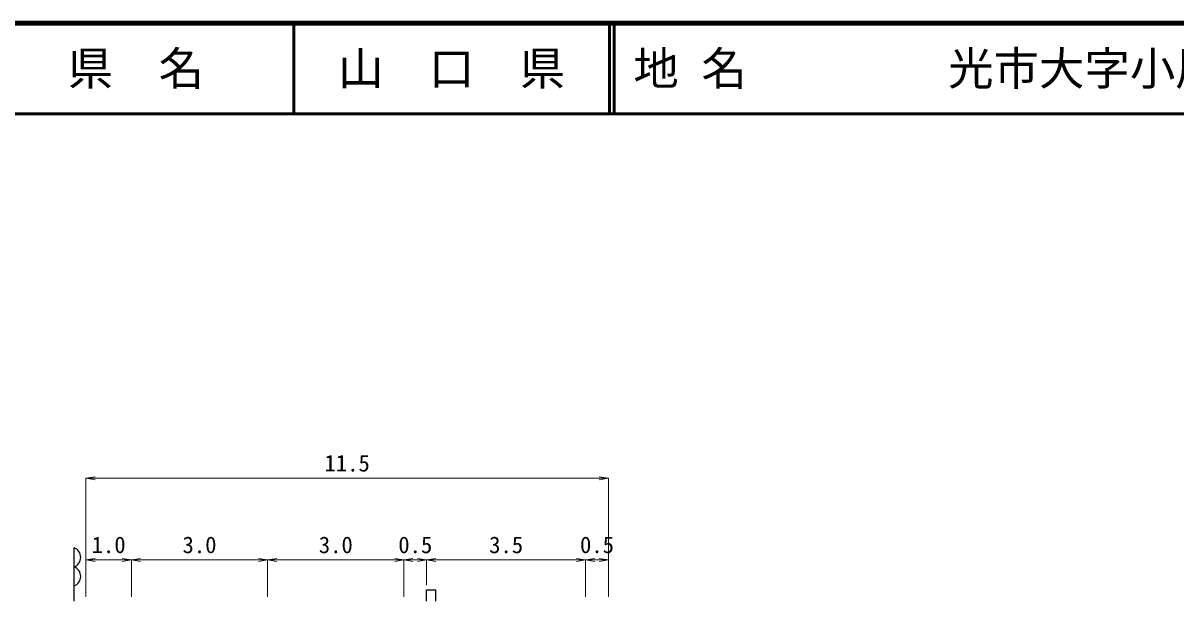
# Model space of a CAD drawing. Units: millimetres on the paper, enlarged 1000 times, with parts at other scales. Extents: x 40000 to 680000, y 20000 to 380000.
# Drawn here: x 303202 to 430099, y 316596 to 380000 of the extents above; entities that cross this region are included whole.
import ezdxf
from ezdxf.enums import TextEntityAlignment as Align

# ---------------------------------------------------------------- set-up
doc = ezdxf.new("R2010")
doc.units = ezdxf.units.MM
doc.header["$LTSCALE"] = 1000
for name, color, linetype, lineweight in [('M-BGD', 7, 'Continuous', 25), ('M-STR-HTXT', 7, 'Continuous', 13), ('M-TTL', 2, 'Continuous', 140), ('M-TTL-LINE', 7, 'Continuous', 50)]:
    doc.layers.add(name, color=color, linetype=linetype, lineweight=lineweight)
doc.layers.add('M-TTL-TXT', color=7, linetype='Continuous')
doc.styles.add('ＭＳ ゴシック', font='')
doc.styles.get('ＭＳ ゴシック').set_extended_font_data('MS Gothic')

# ---------------------------------------------------------------- blocks, each defined once
blk = doc.blocks.new('open_arrow')
at = {"color": 0, "linetype": 'Continuous', "lineweight": -2}
blk.add_lwpolyline([(7.5, 1.25), (0, 0), (7.5, -1.25)], dxfattribs=at)

msp = doc.modelspace()

# ---------------------------------------------------------------- linework, layer by layer
at = {"layer": 'M-BGD'}
for p, q in [((308814, 316346), (308814, 322226)), ((347625, 317596), (348625, 317596)), ((347625, 316346), (347625, 317596)), ((348625, 316346), (348625, 317596))]:
    msp.add_line(p, q, dxfattribs=at)
for centre in [(308440, 321176), (308440, 319075)]:
    msp.add_arc(centre, 1115, 289.63052, 70.36948, dxfattribs=at)
at = {"layer": 'M-STR-HTXT'}
for p, q in [((310125, 316846), (310125, 329891)), ((310125, 329890), (367625, 329890)), ((367625, 317346), (367625, 329891)), ((310125, 320900), (315125, 320900)), ((315125, 316846), (315125, 320901)), ((315125, 320900), (330125, 320900)), ((330125, 316846), (330125, 320901)), ((330125, 320900), (345125, 320900)), ((345125, 316846), (345125, 320901)), ((345125, 320900), (347625, 320900)), ((347625, 318096), (347625, 320901)), ((347625, 320900), (365125, 320900)), ((365125, 316846), (365125, 320901)), ((365125, 320900), (367625, 320900)), ((367625, 316846), (367625, 320901))]:
    msp.add_line(p, q, dxfattribs=at)
at = {"layer": 'M-TTL'}
msp.add_line((680000, 380000), (40000, 380000), dxfattribs=at)
at = {"layer": 'M-TTL-LINE'}
for p, q in [((333000, 380000), (333000, 370000)), ((367750, 380000), (367750, 370000)), ((368250, 380000), (368250, 370000)), ((40000, 370000), (680000, 370000))]:
    msp.add_line(p, q, dxfattribs=at)

# ---------------------------------------------------------------- block references
at = {"layer": 'M-STR-HTXT', "xscale": 133, "yscale": 133}
for p in [(310125, 329890), (310125, 320900), (315125, 320900), (330125, 320900), (345125, 320900), (347625, 320900), (365125, 320900)]:
    msp.add_blockref('open_arrow', p, dxfattribs=at)
at = {"layer": 'M-STR-HTXT', "xscale": 133, "yscale": 133, "rotation": 180}
for p in [(367625, 329890), (315125, 320900), (330125, 320900), (345125, 320900), (347625, 320900), (365125, 320900), (367625, 320900)]:
    msp.add_blockref('open_arrow', p, dxfattribs=at)

# ---------------------------------------------------------------- texts
at = {"layer": 'M-STR-HTXT', "style": 'ＭＳ ゴシック'}
for s, p in [('11.5', (338875, 330078)), ('1.0', (312625, 321087)), ('3.0', (322625, 321087)), ('3.0', (337625, 321087)), ('0.5', (346375, 321087)), ('3.5', (356375, 321087)), ('0.5', (366375, 321087))]:
    msp.add_text(s, height=1833, dxfattribs=at).set_placement(p, align=Align.BOTTOM_CENTER)
at = {"layer": 'M-TTL-TXT', "style": 'ＭＳ ゴシック'}
for s, p in [('県\u3000名', (315625, 375000)), ('山\u3000口\u3000県', (350375, 375000))]:
    msp.add_text(s, height=3666, dxfattribs=at).set_placement(p, align=Align.MIDDLE_CENTER)
for s, p in [('地 名', (370380, 375000)), ('光市大字小周防', (405024, 375000))]:
    msp.add_text(s, height=3666, dxfattribs=at).set_placement(p, align=Align.MIDDLE_LEFT)

doc.saveas('drawing.dxf')
